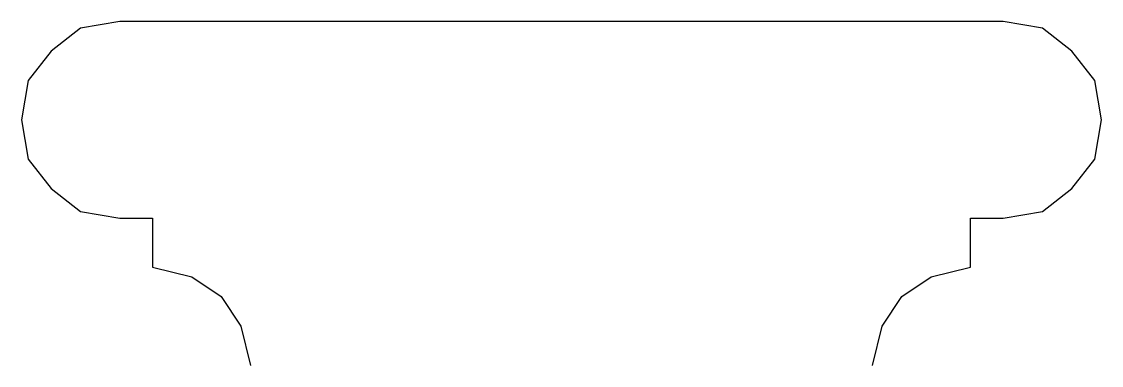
# Model space of a CAD drawing. Extents: x 0.005 to 0.335, y 0.795 to 0.9.
import ezdxf

# ---------------------------------------------------------------- set-up
doc = ezdxf.new("R2010")
doc.units = 0

msp = doc.modelspace()

# ---------------------------------------------------------------- linework, layer by layer
at = {"color": 255}
msp.add_lwpolyline([(0.265, 0.795), (0.268, 0.807), (0.274, 0.816), (0.283, 0.822), (0.295, 0.825), (0.295, 0.84), (0.305, 0.84), (0.317, 0.842), (0.326, 0.849), (0.333, 0.858), (0.335, 0.87), (0.333, 0.882), (0.326, 0.891), (0.317, 0.898), (0.305, 0.9), (0.035, 0.9), (0.023, 0.898), (0.014, 0.891), (0.007, 0.882), (0.005, 0.87), (0.007, 0.858), (0.014, 0.849), (0.023, 0.842), (0.035, 0.84), (0.045, 0.84), (0.045, 0.825), (0.057, 0.822), (0.066, 0.816), (0.072, 0.807), (0.075, 0.795)], dxfattribs=at)

doc.saveas('drawing.dxf')
